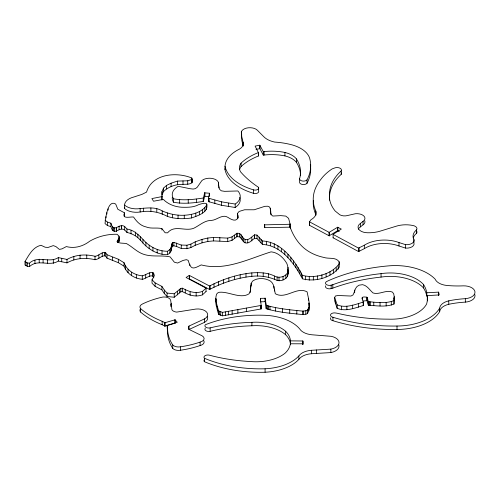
<?xml version="1.0" encoding="UTF-8"?>
<svg xmlns="http://www.w3.org/2000/svg" width="500" height="500" viewBox="0 0 500 500"><rect width="100%" height="100%" fill="white"/><g stroke="black" fill="none" stroke-linecap="round" stroke-linejoin="round"><path stroke-width="0.75" d="M161.956 199.575L162.013 191.588L163.556 188.1L166.531 185.419L171.088 183.2L177.375 181.1L187.725 180.787L191.881 179.469L191.812 178.025C176.644 171.675 152.075 173.562 146.55 192.1L141.981 194.369L133.719 197.05A15.088 8.713 0 0 0 124.606 205.1L124.606 208.544A13.831 7.987 0 0 0 140.15 211.994C149.625 210.225 158.931 211.85 167.35 216.369C175.106 219.075 183.469 219.137 191.525 217.969C197.669 215.75 209.344 212.362 206.594 203.644C204.031 202.575 201.306 203.969 198.806 204.587C193.588 207.519 187.506 207.375 181.7 207.25C174.894 206.812 168.119 204.325 163.35 199.4L153.525 201.231L151.881 198.581L161.95 196.606L161.956 196.131L161.95 200.05M204.381 358.244A94.544 54.588 0 0 0 265.087 368.787A42.131 24.325 0 0 0 298.85 355.95A15.694 9.062 0 0 1 311.431 350.288L330.863 349.125A11.7 6.756 0 0 0 339.025 342.806A11.7 6.756 0 0 0 331.244 336.325L311.894 334.781A15.694 9.056 0 0 1 299.656 328.875A42.125 24.325 0 0 0 266.675 315.369A94.537 54.581 0 0 0 205.381 324.712A3.887 2.244 0 0 0 205.863 327.244A3.887 2.244 0 0 0 210.144 327.881A122.912 70.963 0 0 1 251.906 322.331A35.725 20.625 0 0 1 285.65 331.281A36.263 20.938 0 0 1 290.456 340.869L302.787 340.994L302.863 343.806L290.369 343.775L290.294 344.25A36.269 20.938 0 0 1 285 353.269A35.725 20.625 0 0 1 250.738 361.544A122.906 70.963 0 0 1 209.331 355.163A3.887 2.244 0 0 0 205.019 355.719A3.887 2.244 0 0 0 204.381 358.244L204.381 361.688A94.544 54.588 0 0 0 265.087 372.238A42.131 24.325 0 0 0 298.85 359.394A15.694 9.062 0 0 1 311.431 353.731L330.863 352.575A11.7 6.756 0 0 0 338.675 344.494M250.594 288.544L251.194 283.288L252.656 281.044C257.875 277.456 265.2 277.919 270.531 281.125C274.413 284.113 274.281 289.369 275.294 293.719C285.712 299.794 296.744 286.094 307.125 291.887C308.406 298.769 311.075 306.625 307.644 313.194A2.544 1.469 0 0 1 305.819 314.188L303.456 314.519A2.544 1.469 0 0 1 302.462 314.544C290.294 313.3 277.938 312.25 266.175 308.725L265.231 298.25L260.4 298.35L261.15 305.413L261.006 308.975L222.512 315.819L218.588 314.306C216.725 308.019 214.656 301.363 216.388 294.794A6.887 3.975 0 0 1 218.244 292.613A4.675 2.7 0 0 1 219.531 292.256C228.863 291.406 240.463 299.269 249.05 293.819L250.238 291.256L250.594 288.544L250.594 291.3L250.706 285.837M393.981 304.05L394.219 296.669L393.681 293.788L392.425 292.1C386.131 289.425 379.35 295.081 373.025 292.956C369.65 290.069 367.25 285.506 362.556 284.662L359.1 285.175C354.731 286.938 355 291.688 352.975 294.981L350.938 296.038L338.088 295.494L335.425 295.994L334.688 297.488L334.688 300.931L337.156 308.306C345.625 311.938 355.056 307.938 363.312 305.531C364.888 300.544 357.656 295.856 366.85 297.188C368.244 299.425 368.244 302.675 368.438 305.156C376.875 305.812 385.9 307.294 393.981 304.05L394.219 296.669M308.931 310.8L309.212 303.219M290.15 227.019L290.15 224.262L264.494 224.85L264.812 227.65L290.144 227.175C292.906 234.969 297.531 242.575 303.969 248.056C309.613 252.831 316.544 255.85 323.738 257.4C328.762 259.181 335.806 256.744 339.175 261.85L339.263 267.181C331.438 277.838 315.012 282.25 302.444 278.788C294.188 263.275 281.569 245.469 262.425 244.406L262.425 240.956L256.975 235.094C252.431 233.512 250.669 241.081 245.05 239.363C242.325 238.2 241.988 234.737 239.425 233.375L236.925 233.25L232.044 236.875L227.725 238.113L213.475 237.469L207.819 238.012L202.019 239.4L195.25 241.819L190.888 244.112L186.95 245.225L181.275 245.044L173.869 242.375L172.438 242.756L171.825 243.919C172.05 247.869 171.644 252.856 167.512 254.719C157.994 254.85 149.269 249.869 142.938 243.038C138.812 237.725 133.675 233.794 126.969 232.463L124.681 230C119.106 225.956 114.006 237.288 110.881 226.637L107.4 225.519L105.044 223.6C105.444 219.137 107.619 198.919 115.7 204.075L117.819 209.244L124.481 212.819C121.4 219.631 130.444 216.5 133.575 217.025C136.625 221.594 140.4 225.681 146.137 226.95C151.263 229.037 156.75 227.3 161.9 228.631L165.125 232.763L167.594 232.825C174.488 224.419 185.194 231.756 193.812 228.238C199.737 225.325 204.656 220.263 211.688 220.387C217.181 219.919 222.469 213.756 228.006 217.425C230.819 219.319 236.131 222.394 237.994 217.688L237.575 213.319L239.106 211.45L244.562 209.775L254.244 209.775L264.781 206.344L267.675 206.225L269.394 206.894C271.169 209.069 270.587 212.144 270.863 214.769M171.062 251.038L171.062 247.587L171.825 243.919M215.769 301.831L216.262 298.956M239.762 197.325A19.837 11.45 0 0 1 235.175 207.488L221.469 205.263L208.438 201.594L208.438 198.15L209.488 193.238L204.662 192.85L203.419 197.906L203.269 201.444C193.487 202.981 183.344 204.156 173.544 202.225A20.444 11.8 0 0 1 172.256 197.55M208.438 201.594L208.775 200.225M203.419 201.35L204.662 196.3L204.662 192.85M287.544 272.838C284.925 277.2 278.794 278.425 274.419 276.019C267.45 272.488 259.456 272.356 251.831 272.894C237.056 274.419 222.712 279.188 209.562 286.019L189.269 275.381L189.269 278.825L209.562 289.462C222.712 282.631 237.056 277.863 251.831 276.344C260.519 275.356 269.219 276.712 277.119 280.413C280.912 281.431 285.506 279.7 287.544 276.281C287.894 271.163 289.081 265.712 285.425 261.281C282.119 256.462 277.081 252.406 271.094 251.85C248.625 258.85 225.25 271.163 201.194 264.906C192.638 269.406 190.963 269.8 188.181 260.356L186.319 259.681L183.019 260.444L177.625 263.05L174.363 262.194L170.1 256.881C161.3 254.931 151.719 257.331 142.963 254.056C136.681 251.756 132.113 246.588 126.281 243.469L120.694 243.075L117.837 242.456L116.975 241.625L119.119 237.838L119.006 236.163L117.131 234.281C107.562 234.013 98.025 236.381 89.75 241.194C83.006 246.356 74.731 248.794 66.338 246.581L62.013 248.85L59.387 249.4L55.912 246.581L53.275 245.613L48.094 247.444L45.175 247.231L41.025 245.294C32.938 246.994 28.925 255.062 25 261.531L25 264.975L27.319 266.375L29.394 266.65C38.025 258.531 49.337 266.944 58.331 261.038L66.994 262.887C75.519 258.025 85.6 257.45 95.006 259.719C98.894 259.794 104.494 252.081 107 258.156L118.338 262.681L124.031 266.163C126.794 273.75 134.394 278.656 142.287 279.275C145.45 279.219 152.444 272.512 153.837 277.931M287.544 276.281L288.238 273.675L288.238 270.225M124.606 205.1A13.831 7.987 0 0 0 140.15 208.55C147.531 207.931 155.619 206.788 162.219 210.925C169.131 214.025 176.688 215.631 184.275 215.25C192.481 214.85 202.606 212.237 206.969 204.631M25 261.531L27.319 262.925L29.394 263.206C38.025 255.087 49.337 263.5 58.331 257.594L66.994 259.444C75.519 254.581 85.6 254.006 95.006 256.275C98.894 256.35 104.494 248.637 107 254.713L118.338 259.237L124.031 262.719C126.794 270.306 134.394 275.212 142.287 275.831C145.875 275.35 153.588 268.569 154.369 275.719L152.037 279.769L152.037 283.212L155.119 286.344L161.912 289.856L164.306 293.5L167.081 296.5L174.219 297.256L180.812 291.8L182.456 291.625C188.606 294.994 195.375 297.494 202.419 294.869L206.031 291.531M163.556 188.1L163.556 191.544L162.013 195.037L162.013 191.588M261.15 305.413L222.512 312.369L218.588 310.863L216.3 302.575L215.769 298.387M171.825 247.369L172.438 246.2L172.438 242.756M262.425 240.956C281.569 242.025 294.188 259.831 302.444 275.344C315.012 278.806 331.438 274.394 339.263 263.738M119.119 237.838L119.119 241.287L118.338 242.756L118.338 239.312M307.644 313.194L307.644 309.75L308.931 307.356M105.044 220.156L107.4 222.075L110.881 223.194C114.006 233.837 119.106 222.506 124.681 226.556L126.969 229.019C135.375 230.212 140.275 236.838 145.881 242.431C151.731 247.881 159.456 251.306 167.512 251.275L169.887 249.562L171.062 247.587M263.3 151.681L264.113 151.588A40.087 23.144 0 0 1 284.931 152.456A22.119 12.769 0 0 1 296.369 158.856A65.512 37.819 0 0 1 299.637 178.469L299.637 181.912A3.919 2.263 0 0 0 302.281 184.438A3.919 2.263 0 0 0 307.006 183.3L307.006 179.856A82.737 47.769 0 0 0 309.625 158.125A31.869 18.4 0 0 0 290.506 144.481A56.756 32.769 0 0 0 274.669 142.069A20.444 11.806 0 0 1 263.775 136.694L257.281 130.156A8.612 4.975 0 0 0 248.219 127.8A8.612 4.975 0 0 0 241.337 131.938L241.819 137.081L243.094 142.188A13.587 7.844 0 0 1 237.738 149.994A40.6 23.438 0 0 0 225.025 166.238L225.025 169.688A52.931 30.556 0 0 0 253.363 193.263A3.581 2.069 0 0 0 257.45 193.056A3.581 2.069 0 0 0 258.512 190.763L258.512 187.319A127.431 73.569 0 0 1 240.525 171.788A21.106 12.188 0 0 1 241.075 163.125A60.206 34.762 0 0 1 258.369 152.575L255.094 146.1L259.837 145.213L263.3 151.681L263.3 155.125L264.113 155.031A40.087 23.144 0 0 1 284.931 155.9A22.119 12.769 0 0 1 296.369 162.3A65.512 37.819 0 0 1 300.556 175.712M239.6 169.669A21.106 12.188 0 0 1 241.075 166.569A60.206 34.762 0 0 1 258.369 156.019L258.444 152.444M315.812 211.075A16.431 9.488 0 0 1 310.988 219.706L309.481 221.825L329.125 232.35L337.631 227.237L341.306 229.081L333.044 234.394L358.537 248.106L364.338 245.212A26.869 15.512 0 0 1 399 242.556L405.625 244.669A7.419 4.281 0 0 0 413.931 239.569A18.956 10.944 0 0 1 416.619 229.812A5.756 3.325 0 0 0 412.619 225.45A20.206 11.662 0 0 0 396.012 226.269L381.631 230.694A25.381 14.656 0 0 1 367.625 232.763A9.744 5.625 0 0 1 358.888 229.438A9.744 5.625 0 0 1 360.406 223.463L363.044 221.369A8.125 4.688 0 0 0 363.862 216A8.125 4.688 0 0 0 355.394 213.731L347.931 215.425A6.8 3.925 0 0 1 338.425 213.644L335.206 211.056A59.825 34.538 0 0 1 329.494 194.2A75.662 43.681 0 0 1 341.213 170.881A4.375 2.525 0 0 0 339.975 168.188A4.375 2.525 0 0 0 335.188 167.794L332.106 168.931A67.85 39.175 0 0 0 320.662 179.662A81.6 47.112 0 0 0 315.812 211.075L315.812 214.519A16.431 9.488 0 0 1 315.981 215.144M333.1 237.769L358.537 251.556L364.338 248.656A26.869 15.512 0 0 1 399 246L405.625 248.113A7.419 4.281 0 0 0 413.931 243.012L413.931 239.569M334.688 297.488L337.156 304.862C345.625 308.494 355.056 304.494 363.312 302.087M163.556 191.544C168.6 186.588 175.994 184.137 183 184.338C186.275 184.119 194.112 185.081 191.988 179.356M172.438 246.2L173.869 245.819L176.644 246.494L181.275 248.487L186.95 248.669L190.888 247.556L195.25 245.263L202.019 242.844L207.819 241.456L213.475 240.912L227.725 241.556L232.044 240.325L236.925 236.694L239.425 236.819C241.988 238.181 242.325 241.644 245.05 242.806C250.669 244.525 252.431 236.956 256.975 238.538L262.425 244.406M152.037 279.769L155.119 282.9L161.912 286.413L164.306 290.056L167.081 293.056L174.219 293.812L180.812 288.356L182.456 288.175C188.606 291.55 195.375 294.05 202.419 291.425L206.1 288.163L186.094 277.512L189.269 275.381M358.325 229.219A9.744 5.625 0 0 1 360.406 226.906L363.044 224.819A8.125 4.688 0 0 0 364.744 220.744M173.544 202.225L173.544 198.775C183.344 200.706 193.487 199.537 203.269 198L203.419 197.906M204.662 196.3L209.488 196.688M309.438 221.694L309.481 225.269L329.125 235.794L337.631 230.681L339.256 231.425M188.869 329.706A6.094 3.519 0 0 1 189.037 329.494L189.037 326.05L204.55 318.875A9.938 5.737 0 0 0 206.606 312.081A9.938 5.737 0 0 0 195.869 309.056L176.713 312.1A6.1 3.525 0 0 1 171.925 309.756L170.669 300.231A6.6 3.806 0 0 0 160.7 297.512A72.138 41.65 0 0 0 142.6 303.919A6.488 3.75 0 0 0 140.619 308.619L140.619 312.062A80.25 46.331 0 0 0 162.162 324.725L165.012 326.15L174.2 323.444M189.037 329.494L204.55 322.319A9.938 5.737 0 0 0 207.231 316.4M368.275 301.619C376.719 302.456 385.856 303.819 393.981 300.606M140.619 308.619A80.25 46.331 0 0 0 162.162 321.281L165.012 322.706L175.044 319.8L177.256 322.256L167.175 325.331L167.619 330.906A80.244 46.331 0 0 0 172.738 348.406A6.494 3.75 0 0 0 180.494 350.238A72.162 41.662 0 0 0 200.1 345.538A6.6 3.812 0 0 0 203.775 340.744M426.806 292.75L438.544 292.144L439.137 294.931L427.256 295.644L427.312 296.119A59.556 34.388 0 0 1 426.587 304.069A37.444 21.619 0 0 1 388.137 319.156A134.825 77.844 0 0 1 337.275 313.256L335.494 312.969A3.938 2.275 0 0 0 330.7 314.419A3.938 2.275 0 0 0 332.938 317.262A129.131 74.55 0 0 0 397.006 326.037A45.462 26.25 0 0 0 439.669 308.125A14.581 8.419 0 0 1 448.769 300.844A69.306 40.012 0 0 1 465.344 298.669A11.169 6.45 0 0 0 474.956 291.706A11.169 6.45 0 0 0 463.344 285.844A69.281 40 0 0 1 446.369 285.413A14.588 8.419 0 0 1 435.163 279.188A45.462 26.25 0 0 0 387.644 265.956A129.1 74.538 0 0 0 327.319 281.194A3.944 2.275 0 0 0 325.994 284.219A3.944 2.275 0 0 0 331.156 285.156L332.825 284.688A134.825 77.838 0 0 1 381.05 273.644A37.438 21.612 0 0 1 423.544 284.525A59.581 34.4 0 0 1 426.806 292.75L426.806 296.194A59.581 34.4 0 0 0 423.544 287.969L423.544 284.525M325.725 285.788A3.944 2.275 0 0 0 326.8 288.25A3.944 2.275 0 0 0 331.156 288.6L332.825 288.131A134.825 77.838 0 0 1 381.05 277.087A37.438 21.612 0 0 1 423.544 287.969M260.275 301.825L265.231 301.694M255.981 149.288L259.919 148.719L263.3 155.125M265.231 298.25L266.175 305.275C277.938 308.812 290.294 309.85 302.462 311.1A2.544 1.469 0 0 0 303.456 311.075L305.819 310.738A2.544 1.469 0 0 0 307.644 309.75M363.013 300.994L366.975 300.663L368.275 305.062M175.044 323.244L174.906 319.794M208.438 198.15L221.469 201.819L235.175 204.044L235.175 207.488M270.863 213.388L271.462 214.944L272.825 216.05L280.8 215.625L285.794 216.1L288.606 218.356L290.15 224.262M287.656 269.562L288.238 273.675M173.544 198.775A20.444 11.8 0 0 1 178.206 186.294L189.887 188.681L193.137 189.062L195.413 188.637L197.262 187.213L201.838 180.606A9.175 5.294 0 0 1 211.119 178.306A9.175 5.294 0 0 1 218.431 182.325L218.844 186.65L219.625 189.369L221.344 190.819L224.575 191.344L237.875 190.969A19.837 11.45 0 0 1 235.175 204.044M289.675 225.881L290.031 227.237L290.031 223.794M243.231 146.144A13.587 7.844 0 0 0 243.094 145.631L241.819 140.525L241.337 131.938M167.175 325.331L167.619 327.463A80.244 46.331 0 0 0 172.738 344.963L172.738 348.406M270.475 212.688L270.256 208.15M393.812 297.95L394.219 300.113M191.988 182.8L191.812 178.025M237.787 218.15L237.575 213.319M170.787 304.438L171.131 306.712L171.131 303.269M308.719 302.994L309.212 306.669M260.731 305.763L261.15 308.856M427.256 299.088L427.312 299.562A59.556 34.388 0 0 1 427.419 300.887M119.119 241.287L119.006 236.163M465.344 298.669L465.344 302.119A69.306 40.012 0 0 0 448.769 304.288A14.581 8.419 0 0 0 439.675 311.569A45.462 26.25 0 0 1 397.006 329.481A129.131 74.55 0 0 1 332.938 320.712A3.938 2.275 0 0 1 330.794 317.725M448.769 300.844L448.769 304.288M439.669 308.125L439.669 311.569M438.725 292.244L438.725 295M438.544 292.144L438.544 295.587M427.256 295.644L427.312 299.562M416.619 229.812L416.619 233.256A18.956 10.944 0 0 0 413.256 237.95M405.625 244.669L405.625 248.113M399 242.556L399 246M397.006 326.037L397.006 329.481M391.281 301.644L391.281 305.087M386.144 302.512L386.144 305.963M381.05 273.644L381.05 277.087M380.037 302.5L380.037 305.944M373.775 302.3L373.775 305.744M370.306 301.919L370.306 305.363M369.494 301.831L369.494 305.275M368.438 301.712L368.438 305.156M367.044 297.288L367.044 300.731M366.85 297.188L366.85 300.631M364.338 245.212L364.338 248.656M363.212 302.206L363.212 305.65M363.044 221.369L363.044 224.819M362.244 297.619L362.244 299M360.406 223.463L360.406 226.906M359.156 247.8L359.156 251.244M358.537 248.106L358.537 251.556M358.481 303.75L358.481 307.2M354.681 290.019L354.681 292.775M352.656 305.1L352.656 308.544M346.881 306.244L346.881 309.688M341.531 306.369L341.531 309.812M341.213 170.881L341.213 174.325A75.662 43.681 0 0 0 329.494 197.644A59.825 34.538 0 0 0 329.4 200.125M339.175 261.85L339.175 263.919M338.219 265.738L338.219 269.181M337.887 227.244L337.887 230.688M337.631 227.237L337.631 230.681M337.156 304.862L337.156 308.306M336.213 267.775L336.213 271.219M335.419 300.325L335.419 303.769M333.406 269.775L333.406 273.219M333.1 234.319L333.113 237.931M332.938 317.262L332.938 320.706M332.825 284.688L332.825 288.131M331.156 285.156L331.156 288.6M330.863 349.125L330.863 352.575M329.981 271.656L329.981 275.106M329.494 194.2L329.494 197.644M329.412 232.344L329.412 235.787M329.25 232.381L329.25 235.825M329.125 232.35L329.125 235.794M326.094 273.356L326.094 276.8M321.912 274.794L321.912 278.238M317.6 275.887L317.6 279.331M316.369 349.919L316.369 353.363M313.337 276.562L313.337 280.012M311.431 350.288L311.431 353.731M309.481 221.825L309.481 225.269M309.275 276.75L309.275 280.2M308.619 298.819L308.619 300.194M305.819 310.738L305.819 314.188M305.594 276.369L305.594 279.819M303.456 311.075L303.456 314.519M302.944 341.112L302.944 344.556M302.787 340.994L302.787 344.438M302.444 275.344L302.444 278.788M302.462 311.1L302.462 314.544M301.325 273.075L301.325 276.519M299.85 270.413L299.85 273.856M298.85 355.95L298.85 359.394M298.044 267.444L298.044 270.887M296.825 310.594L296.825 314.037M296.375 158.856L296.375 162.3M295.931 264.262L295.931 267.706M293.531 260.963L293.531 264.406M290.863 257.631L290.863 261.075M290.456 340.869L290.456 344.312A36.263 20.938 0 0 0 285.65 334.725L285.65 331.281M290.35 227.269L290.35 228.644M289.725 309.769L289.725 313.212M288.044 267.331L288.044 270.775M287.95 254.363L287.95 257.806M285.85 275.006L285.85 278.45M284.931 152.456L284.931 155.9M284.806 251.25L284.806 254.694M283.038 276.575L283.038 280.019M282.394 308.744L282.394 312.188M281.462 248.381L281.462 251.825M279.006 277.394L279.006 280.837M277.938 245.85L277.938 249.294M277.119 276.969L277.119 280.413M275.569 307.606L275.569 311.05M274.538 289.669L274.538 291.044M274.419 276.019L274.419 279.462M274.25 243.756L274.25 247.2M273.856 286.275L273.856 288.344M270.675 211.6L270.675 212.981M270.581 209.788L270.581 212.544M270.425 242.181L270.425 245.625M269.975 306.419L269.975 309.869M268.575 273.738L268.575 277.181M268.394 305.944L268.394 309.387M267.663 305.725L267.663 309.169M266.481 241.219L266.481 244.662M266.175 305.275L266.175 308.725M265.087 368.794L265.087 372.238M265.056 298.144L265.056 301.588M264.688 224.75L264.688 227.506M264.494 224.85L264.494 227.6M264.113 151.588L264.113 155.031M263.2 272.887L263.2 276.331M261.069 239.462L261.069 242.906M261.006 305.531L261.006 308.975M260.4 298.35L260.4 301.794M259.919 145.275L259.919 148.719M259.706 145.194L259.706 148.637M259.212 237.075L259.212 240.519M258.369 152.575L258.369 156.019M257.594 272.625L257.594 276.075M256.975 235.094L256.975 238.538M254.625 234.825L254.625 238.269M254.494 234.838L254.494 238.281M225.025 166.238A52.931 30.556 0 0 0 253.363 189.819L253.363 193.263M251.838 237.519L251.838 240.963M251.906 322.325L251.906 325.775A35.725 20.625 0 0 1 285.65 334.725M251.831 272.894L251.831 276.344M251.194 283.288L251.194 286.044M250.238 291.256L250.238 292.638M247.725 239.325L247.725 242.769M246.581 308.081L246.581 311.525M245.994 273.625L245.994 277.069M245.05 239.363L245.05 242.806M243.356 238.206L243.356 241.65M243.094 142.188L243.094 145.631M242.169 236.438L242.169 239.881M241.075 163.125L241.075 166.569M241.012 234.631L241.012 238.075M240.162 274.738L240.162 278.181M239.425 233.375L239.425 236.819M237.894 215.394L237.894 218.15M237.875 309.738L237.875 313.181M237.062 233.231L237.062 236.675M236.925 233.25L236.925 236.694M234.562 235.2L234.562 238.65M234.425 276.175L234.425 279.619M232.138 310.806L232.138 314.25M232.044 236.875L232.044 240.325M228.863 277.863L228.863 281.312M228.463 203.162L228.463 206.606M228.344 311.475L228.344 314.919M227.725 238.113L227.725 241.556M225.475 311.938L225.475 315.381M223.55 279.738L223.55 283.181M222.512 312.369L222.512 315.819M221.469 201.819L221.469 205.263M220.725 311.969L220.725 315.413M219.831 237.562L219.831 241.006M219.5 311.413L219.5 314.856M218.844 186.65L218.844 188.031M218.575 281.725L218.575 285.169M218.588 310.863L218.588 314.306M218.431 182.325L218.431 185.769A9.175 5.294 0 0 0 218.275 185.431M217.475 306.887L217.475 310.331M216.3 302.575L216.3 306.019M214.812 200.169L214.812 203.612M214.013 283.756L214.013 287.206M213.475 237.469L213.475 240.912M210.181 285.7L210.181 289.144M210.144 327.881L210.144 331.325A122.912 70.963 0 0 1 251.906 325.775M209.613 193.369L209.613 195.431M209.562 286.019L209.562 289.462M209.488 193.238L209.488 195.306M209.137 198.519L209.137 201.962M207.819 238.012L207.819 241.456M206.369 206.044L206.369 209.488M206.031 288.087L206.062 291.681M204.887 192.781L204.887 196.231M204.869 207.731L204.869 211.175M204.55 318.875L204.55 322.319M203.269 198L203.269 201.444M202.562 209.556L202.562 213.006M202.419 291.425L202.419 294.869M202.019 239.4L202.019 242.844M189.037 326.05A6.094 3.519 0 0 0 189.513 329.656L202.138 335.838A6.6 3.812 0 0 1 200.1 342.094L200.1 345.538M199.513 211.394L199.513 214.838M196.606 199.056L196.606 202.5M196.144 292.55L196.144 295.994M195.806 213.094L195.806 216.537M195.25 241.819L195.25 245.263M191.838 178.475L191.881 182.913M191.525 214.525L191.525 217.969M190.888 244.112L190.888 247.556M190.113 291.95L190.113 295.394M189.762 264.156L189.762 265.531M189.525 275.394L189.525 278.837M188.225 199.644L188.225 203.088M187.725 180.787L187.725 184.231M186.95 245.225L186.95 248.669M185.269 289.281L185.269 292.725M184.275 215.25L184.275 218.694M183 180.894L183 184.338M182.456 288.175L182.456 291.625M181.275 245.044L181.275 248.487M180.812 288.356L180.812 291.8M200.1 342.094A72.162 41.662 0 0 1 180.494 346.794L180.494 350.238M179.656 199.756L179.656 203.206M179.462 289.544L179.462 292.987M178.05 215.169L178.05 218.612M177.55 291.462L177.55 294.906M177.375 181.1L177.375 184.544M176.644 243.05L176.644 246.494M175.144 319.85L175.144 323.294M174.219 293.812L174.219 297.256M173.869 242.375L173.869 245.819M172.512 214.369L172.512 217.812M171.537 245.625L171.537 249.069M171.088 183.2L171.088 186.644M169.887 249.562L169.887 253.006M167.619 327.463L167.619 330.906M167.512 251.275L167.512 254.719M167.35 212.925L167.35 216.369M167.275 325.8L167.275 329.244M167.081 293.056L167.081 296.5M166.531 185.419L166.531 188.863M165.012 322.706L165.012 326.15M164.781 322.688L164.781 326.131M164.306 290.056L164.306 293.5M162.219 210.925L162.219 214.369M162.162 321.281L162.162 324.725M162.019 250.806L162.019 254.25M161.9 228.631L161.9 230.012M161.912 286.413L161.912 289.856M157.188 249.513L157.188 252.956M156.8 208.45L156.8 211.894M155.119 282.9L155.119 286.344M153.038 272.65L153.038 276.094M152.931 247.569L152.931 251.012M152.838 272.562L152.838 276.006M150.894 207.963L150.894 211.406M149.7 272.819L149.7 276.262M149.188 245.15L149.188 248.594M145.881 242.431L145.881 245.875M145.712 274.569L145.712 278.012M143.456 208.175L143.456 211.619M142.938 239.594L142.938 243.038M142.287 275.831L142.287 279.275M140.287 236.806L140.287 240.25M140.15 208.55L140.15 211.994M137.856 234.25L137.856 237.694M136.356 274.631L136.356 278.075M135.575 232.094L135.575 235.538M131.631 272.288L131.631 275.738M130.994 230.456L130.994 233.9M128.038 269.237L128.038 272.681M126.969 229.019L126.969 232.463M125.525 265.9L125.525 269.344M124.681 226.556L124.681 230M124.481 212.819L124.481 216.262M124.031 262.719L124.031 266.163M121.512 225.431L121.512 228.875M121.375 225.419L121.375 228.863M119.087 226.163L119.087 229.606M118.338 259.237L118.338 262.681M117.381 240.575L117.381 242.644M116.494 227.956L116.494 231.4M116.3 228L116.3 231.444M114.469 227.806L114.469 231.25M113.438 227.312L113.438 230.756M112.675 226.713L112.675 230.162M112.45 257.194L112.45 260.637M110.881 223.194L110.881 226.637M108.125 208.819L108.125 210.194M107.4 222.075L107.4 225.519M107 254.713L107 258.156M106.894 212.681L106.894 214.056M105.981 216.594L105.981 217.969M105.069 252.362L105.069 255.806M104.844 252.3L104.844 255.744M102.238 252.931L102.238 256.381M98.869 254.887L98.869 258.331M95.006 256.275L95.006 259.719M86.762 255.025L86.762 258.469M80.056 255.056L80.056 258.5M73.825 256.494L73.825 259.938M66.994 259.444L66.994 262.887M61.725 258.337L61.725 261.781M58.331 257.594L58.331 261.038M53.312 259.925L53.312 263.369M47.5 259.875L47.5 263.319M43.094 259.363L43.094 262.806M39.206 259.206L39.206 262.65M34.944 260.212L34.944 263.656M29.394 263.206L29.394 266.65M27.319 262.925L27.319 266.375M26.019 262.281L26.019 265.725M124.606 208.544A15.088 8.713 0 0 1 124.738 207.35M140.619 312.062A6.488 3.75 0 0 1 140.306 309.144M474.731 294.306A11.169 6.45 0 0 1 465.344 302.119M225.025 169.688A40.6 23.438 0 0 1 225.225 168.025M241.337 135.381A8.612 4.975 0 0 1 241.762 134.419M310.319 164.681A82.737 47.769 0 0 1 307.006 183.3M315.812 214.519A81.6 47.112 0 0 1 313.319 200.5M341.275 172.831A4.375 2.525 0 0 1 341.213 174.325M416.781 231.287A5.756 3.325 0 0 1 416.619 233.256M210.144 331.325A3.887 2.244 0 0 1 205.95 330.75A3.887 2.244 0 0 1 205.263 328.288M204.381 361.688A3.887 2.244 0 0 1 204.206 359.925M180.494 346.794A6.494 3.75 0 0 1 172.738 344.963M307.006 179.856A3.919 2.263 0 0 1 302.281 180.994A3.919 2.263 0 0 1 299.637 178.469M258.512 187.319A3.581 2.069 0 0 1 257.45 189.606A3.581 2.069 0 0 1 253.363 189.819"/></g></svg>
